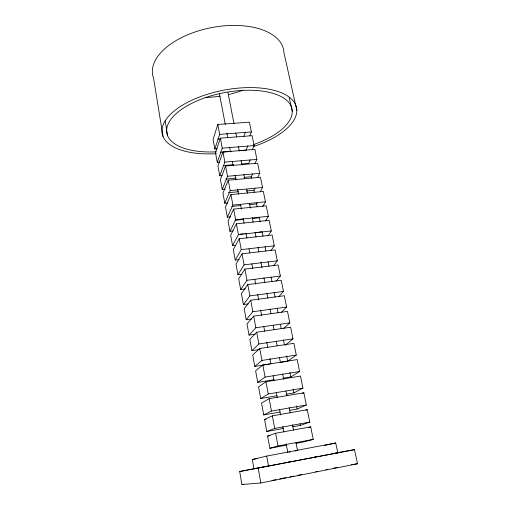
<?xml version="1.0" encoding="UTF-8"?>
<svg xmlns="http://www.w3.org/2000/svg" width="510" height="510" viewBox="0 0 510 510"><rect width="100%" height="100%" fill="white"/><g stroke="black" fill="none" stroke-linecap="round" stroke-linejoin="round"><path stroke-width="0.76" d="M249.862 135.603L251.379 131.956L249.415 122.183L217.802 124.465L213.059 139.447L214.818 148.996L217.164 148.805M214.818 148.996L219.657 134.359L217.802 124.465M252.259 149.825L254.12 145.592L252.131 135.705L220.365 138.153L215.488 152.662L217.266 162.32L219.625 162.123M217.266 162.32L222.239 148.161L220.365 138.153M254.892 163.697L256.9 159.394L254.885 149.385L222.959 151.999L217.948 166.03L219.746 175.803L222.118 175.587M219.746 175.803L224.853 162.129L222.959 151.999M257.658 177.512L259.711 173.362L257.671 163.232L225.579 166.018L220.435 179.552L222.258 189.44L225.35 189.146M222.258 189.44L227.505 176.275L225.579 166.018M243.742 136.387L245.444 132.122M260.336 191.709L262.554 187.495L260.489 177.244L228.238 180.208L222.953 193.233L224.795 203.235L227.906 202.929M247.866 145.822L246.037 150.157L238.986 150.737M224.795 203.235L230.182 190.587L228.238 180.208M262.784 206.518L265.436 201.801L263.345 191.428L230.928 194.571L225.496 207.073L227.358 217.196L230.488 216.871M250.2 159.872L248.644 163.372L241.561 163.984M227.358 217.196L232.891 205.077L230.928 194.571M265.474 221.059L268.349 216.285L266.233 205.785L233.65 209.106L228.072 221.079L229.959 231.323L233.102 230.979M251.577 178.239L251.277 176.734L252.622 173.891M229.959 231.323L235.639 219.746L233.65 209.106M267.935 236.149L271.294 230.947L269.159 220.314L236.404 223.826L230.679 235.25L232.585 245.616L235.748 245.259M254.394 192.531L253.948 190.255L254.981 188.196M232.585 245.616L238.419 234.594L236.404 223.826M257.25 207.009L256.645 203.93L257.391 202.54M270.842 250.729L274.284 245.788L272.117 235.027L239.196 238.731L233.319 249.594L235.25 260.087L239.12 259.622M235.25 260.087L241.236 249.632L239.196 238.731M273.57 265.78L277.306 260.814L275.113 249.919L242.02 253.821L235.99 264.11L237.94 274.724L241.829 274.24M237.94 274.724L244.086 264.862L242.02 253.821M276.063 281.284L280.366 276.031L278.148 264.996L244.876 269.101L238.693 278.798L240.669 289.546L245.355 288.934M240.669 289.546L246.974 280.283L244.876 269.101M278.772 296.68L283.471 291.44L281.22 280.264L247.777 284.574L241.428 293.664L243.423 304.546L248.14 303.903M243.423 304.546L249.894 295.902L283.471 291.44M281.265 312.458L286.607 307.045L284.331 295.73L250.71 300.25L244.194 308.716L246.215 319.732L251.615 318.967M246.215 319.732L252.858 311.725L286.607 307.045M283.343 328.733L289.788 322.849L287.481 311.387L253.68 316.123L246.993 323.952L249.046 335.102L255.242 334.19M249.046 335.102L255.854 327.745L289.788 322.849M285.217 345.2L293.008 338.857L290.674 327.248L256.689 332.208L249.83 339.38L251.908 350.663L259.698 349.484M251.908 350.663L258.895 343.976L293.008 338.857M280.64 362.349L287.685 361.239L296.272 355.075L293.907 343.313L259.743 348.496L252.705 354.998L254.809 366.422L269.682 364.076M254.809 366.422L261.974 360.423L296.272 355.075M283.107 378.235L290.789 376.979L299.58 371.497L297.183 359.588L262.835 365.001L255.612 370.808L257.741 382.385L273.883 379.746M257.741 382.385L265.092 377.088L299.58 371.497M286.212 394.224L293.938 392.917L302.927 388.142L300.498 376.074L265.965 381.729L258.557 386.822L260.712 398.546L276.936 395.798M260.712 398.546L268.254 393.975L302.927 388.142M289.355 410.416L297.12 409.058L306.319 405.004L303.858 392.776L269.133 398.673L261.541 403.04L263.721 414.911L280.035 412.054M302.468 393.478L303.858 392.776M263.721 414.911L271.46 411.079L306.319 405.004M283.171 428.515L266.775 431.486L264.562 419.462L272.353 415.848L307.262 409.696L309.761 422.089L300.345 425.404L292.536 426.819M305.841 410.289L307.262 409.696M266.775 431.486L274.705 428.425L309.761 422.089M286.735 445.115L269.86 448.277L267.623 436.101L275.61 433.251L310.717 426.844L313.242 439.403L303.616 441.953L295.94 443.394M308.531 427.565L310.717 426.844M269.86 448.277L277.995 446.001L313.242 439.403M286.116 443.853L287.901 452.421M252.31 459.523L266.698 456.08L335.727 442.98L337.792 452.835L253.948 468.811L252.31 459.523L257.728 458.49M324.239 445.555L335.727 442.98M289.144 452.16L290.152 451.962M271.945 480.439L275.853 479.661M279.76 478.884L286.014 477.64M289.922 476.863L293.824 476.091M297.732 475.314L301.639 474.536M315.703 471.737L317.271 471.431M325.865 469.723L327.426 469.41M333.68 468.167L337.582 467.389M260.157 467.606L239.687 471.527L241.899 484.5L260.833 482.983L357.516 463.756L354.469 449.661L335.707 453.071M241.899 484.5L243.455 484.194M261.541 467.3L263.268 467.007M267.151 466.255L268.706 465.955M274.807 464.731L276.471 464.451M288.08 462.162L289.674 461.894M301.327 459.644L302.908 459.293M314.613 457.03L316.174 456.731M322.422 455.519L323.977 455.22M239.687 471.527L354.469 449.661M295.067 451.012L296.087 450.821M267.623 436.101L269.969 435.674M322.288 455.647L323.837 455.366M333.138 453.677L337.792 452.835M264.562 419.462L266.118 419.188M246.974 280.283L280.366 276.031M351.326 464.527L352.875 464.329M354.418 464.138L357.516 463.756M244.086 264.862L277.306 260.814M241.236 249.632L274.284 245.788M240.121 234.205L243.264 233.854M244.838 233.682L246.406 233.51M255.057 232.547L257.416 232.286M258.991 232.114L262.14 231.763L263.001 236.149M238.419 234.594L271.294 230.947M235.639 219.746L268.349 216.285M235.116 220.333L243.723 219.421M252.335 218.509L259.373 217.764L260.145 221.659M232.891 205.077L265.436 201.801M231.725 206.448L241.071 205.505M249.639 204.637L256.645 203.93M230.182 190.587L262.554 187.495M228.378 192.71L238.451 191.741M246.196 191.001L253.948 190.255M225.975 179.048L236.251 178.105M244.162 177.384L251.277 176.734M227.505 176.275L259.711 173.362M223.456 165.552L233.688 164.666M224.853 162.129L256.9 159.394M220.192 152.273L231.151 151.374M222.239 148.161L254.12 145.592M217.738 139.083L220.855 138.841M219.657 134.359L251.379 131.956M296.833 110.453L283.974 52.836A66.689 35.528 -10.9 0 0 211.102 27.693A66.689 35.528 -10.9 0 0 153.586 78.323L163.041 136.546M289.208 97.506L292.268 111.339M265.079 246.668L265.952 251.105M268.056 261.757L268.942 266.245M271.071 277.038L271.97 281.584M274.125 292.51L275.03 297.107M277.217 308.18L278.135 312.834M280.43 324.468L281.297 328.867M283.445 339.749L284.472 344.951M286.645 355.974L287.685 361.239M289.89 372.415L290.789 376.979M293.173 389.066L293.938 392.917M296.508 405.934L297.12 409.058M300.052 423.918L300.345 425.404M227.913 92.355L233.994 123.637M235.818 133.027L236.576 136.935M238.399 146.319L239.311 151.011M241.134 160.401L242.046 165.093M243.876 174.477L244.634 178.392M246.763 189.337L247.522 193.252M249.498 203.42L250.41 208.112M252.233 217.496L253.145 222.188M255.121 232.356L256.033 237.048M258.009 247.216L258.921 251.915M260.897 262.083L261.962 267.552M263.938 277.72L264.849 282.419M266.979 293.365L267.89 298.057M270.019 309.009L270.931 313.701M273.213 325.437L273.972 329.345M276.248 341.075L277.166 345.774M279.442 357.504L280.353 362.196M282.636 373.926L283.7 379.402M285.983 391.138L286.894 395.83M289.17 407.56L290.235 413.036M292.517 424.766L293.581 430.242M296.01 442.756L297.534 450.579M219.326 93.215L225.292 124.523M226.931 133.135L227.823 137.827M229.615 147.218L230.507 151.916M232.299 161.307L233.044 165.221M234.982 175.395L235.875 180.094M237.666 189.484L238.559 194.183M240.497 204.357L241.389 209.049M243.181 218.446L244.073 223.138M246.011 233.312L246.91 238.011M248.995 248.969L249.741 252.883M251.825 263.836L252.724 268.534M254.809 279.493L255.701 284.191M257.639 294.366L258.685 299.842M260.623 310.016L261.668 315.492M263.753 326.451L264.645 331.149M266.736 342.108L267.776 347.584M269.866 358.543L270.906 364.019M273.143 375.762L274.036 380.46M276.273 392.196L277.319 397.679M279.556 409.415L280.596 414.898M282.833 426.634L283.879 432.11M247.777 284.574L249.894 295.902M250.71 300.25L252.858 311.725M253.68 316.123L255.854 327.745M256.689 332.208L258.895 343.976M259.743 348.496L261.974 360.423M262.835 365.001L265.092 377.088M265.965 381.729L268.254 393.975M269.133 398.673L271.46 411.079M272.353 415.848L274.705 428.425M275.61 433.251L277.995 446.001M266.698 456.08L268.553 466.242M258.219 468.295L260.833 482.983M165.17 120.908L167.599 135.654M216.304 153.669A68.436 31.091 -10.9 0 1 171.213 113.59A68.436 31.091 -10.9 0 1 280.825 92.539A68.436 31.091 -10.9 0 1 253.585 146.51M242.977 90.193A62.112 33.074 -10.9 0 1 228.62 94.522M220.141 96.148A62.112 33.074 -10.9 0 1 205.428 97.429M216.221 151.814A63.737 28.936 -10.9 0 1 175.332 114.406A63.737 28.936 -10.9 0 1 276.802 94.63A63.737 28.936 -10.9 0 1 253.687 144.515"/></g></svg>
